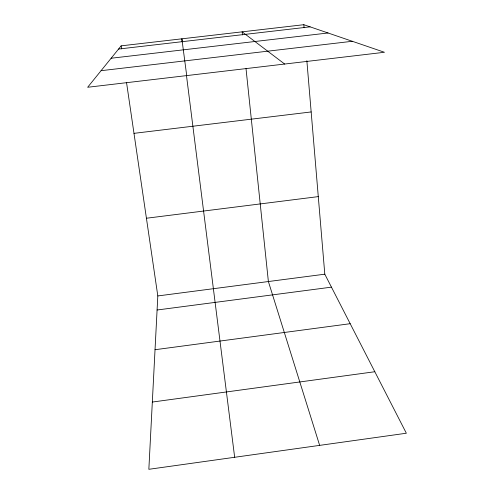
<?xml version="1.0" encoding="UTF-8"?>
<svg xmlns="http://www.w3.org/2000/svg" width="494" height="494" viewBox="0 0 494 494"><rect width="100%" height="100%" fill="white"/><g stroke="black" fill="none" stroke-linecap="round" stroke-linejoin="round"><path stroke-width="0.74" d="M126.513 82.375L157.814 295.943L148.848 469.3L406.346 433.232L324.805 274.189L306.854 60.669M121.16 45.849L87.654 87.271L384.456 52.278L303.829 24.7L121.16 45.849L121.604 48.894M152.325 402.054L374.816 371.735M155.036 349.715L350.184 323.7M157.814 295.943L324.805 274.189M157.092 310.004L331.449 287.15M146.428 218.237L318.284 196.618M133.985 133.349L311.164 111.94M101.066 70.691L352.302 41.28M118.572 49.054L310.102 26.843M111.138 58.243L328.059 32.987M284.668 64.041L242.146 31.844L242.474 34.907M319.649 445.378L268.384 281.537L246.012 68.61M186.713 75.594L181.86 38.822L182.243 41.867M234.662 457.277L186.448 75.31M303.829 24.7L304.088 27.763"/></g></svg>
